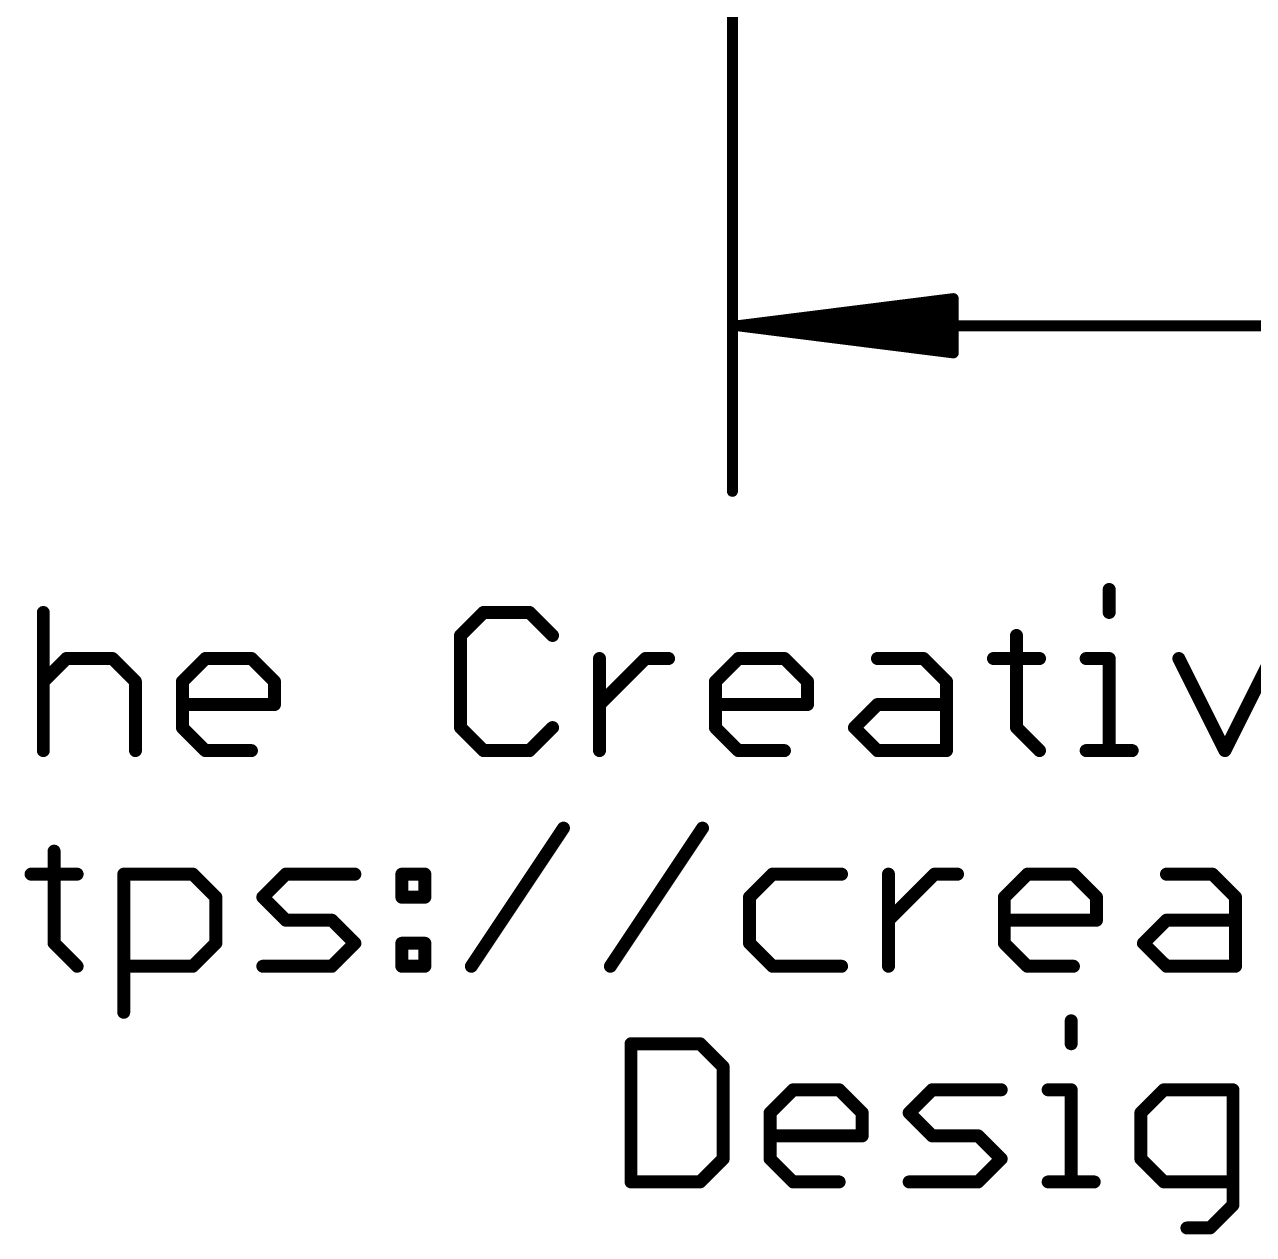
# Model space of a CAD drawing. Extents: x -33 to 74, y -15 to 28.
# Drawn here: x -8.33 to 6.13, y -14.51 to -0.26 of the extents above; entities that cross this region are included whole.
import ezdxf

# ---------------------------------------------------------------- set-up
doc = ezdxf.new("R2010")
doc.units = 0
doc.layers.add('47', color=253, linetype='CONTINUOUS')
doc.layers.add('51', color=53, linetype='CONTINUOUS')

msp = doc.modelspace()

# ---------------------------------------------------------------- linework, layer by layer
at = {"layer": '47', "const_width": 0.13}
for points in [[(0, 0), (0, -5.76)], [(0.065, -3.81), (2.6, -3.4908)], [(2.6, -3.4908), (2.6, -4.1292)], [(0.065, -3.81), (2.6, -3.55)], [(0.065, -3.81), (2.6, -3.68)], [(0.065, -3.81), (20.255, -3.81)], [(2.6, -4.1292), (0.065, -3.81)], [(2.6, -3.94), (0.065, -3.81)], [(2.6, -4.07), (0.065, -3.81)]]:
    msp.add_lwpolyline(points, dxfattribs=at)
at = {"layer": '47', "const_width": 0.065}
for points in [[(2.6325, -3.4908, 1), (2.5675, -3.4908)], [(2.6041, -3.523, 1), (2.5959, -3.4585)], [(2.6033, -3.5823, 1), (2.5967, -3.5177)], [(2.6017, -3.7125, 1), (2.5983, -3.6475)], [(0.065, -3.7775, 1), (0.065, -3.8425)], [(0.0691, -3.7778, 1), (0.0609, -3.8422)], [(0.0633, -3.7775, 1), (0.0667, -3.8425)], [(0.0667, -3.7775, 1), (0.0633, -3.8425)], [(0.0683, -3.7777, 1), (0.0617, -3.8423)], [(0.0617, -3.7777, 1), (0.0683, -3.8423)], [(0.0609, -3.7778, 1), (0.0691, -3.8422)], [(2.5983, -3.9725, 1), (2.6017, -3.9075)], [(2.5967, -4.1023, 1), (2.6033, -4.0377)], [(2.5675, -4.1292, 1), (2.6325, -4.1292)], [(2.5959, -4.1615, 1), (2.6041, -4.097)], [(-0.0325, -5.76, 1), (0.0325, -5.76)]]:
    msp.add_lwpolyline(points, format="xyb", dxfattribs=at)
at = {"layer": '51', "const_width": 0.1524}
for points in [[(4.4362, -6.9156), (4.4362, -7.1868)], [(-8.1136, -7.1868), (-8.1136, -8.8138)], [(-2.931, -7.1868), (-3.2021, -7.458)], [(-2.3886, -7.1868), (-2.931, -7.1868)], [(-2.1175, -7.458), (-2.3886, -7.1868)], [(-3.2021, -7.458), (-3.2021, -8.5426)], [(3.3448, -7.458), (3.3448, -8.5426)], [(-8.1136, -8.0003), (-7.8424, -7.7291)], [(-7.8424, -7.7291), (-7.3001, -7.7291)], [(-7.3001, -7.7291), (-7.0289, -8.0003)], [(-6.4764, -8.0003), (-6.2053, -7.7291)], [(-6.2053, -7.7291), (-5.6629, -7.7291)], [(-5.6629, -7.7291), (-5.3918, -8.0003)], [(-1.565, -8.8138), (-1.565, -7.7291)], [(-1.565, -8.2715), (-1.0226, -7.7291)], [(-1.0226, -7.7291), (-0.7515, -7.7291)], [(-0.2007, -8.0003), (0.0705, -7.7291)], [(0.0705, -7.7291), (0.6128, -7.7291)], [(0.6128, -7.7291), (0.884, -8.0003)], [(1.7076, -7.7291), (2.25, -7.7291)], [(2.25, -7.7291), (2.5211, -8.0003)], [(3.0736, -7.7291), (3.616, -7.7291)], [(4.1651, -7.7291), (4.4362, -7.7291)], [(4.4362, -7.7291), (4.4362, -8.8138)], [(5.2565, -7.7291), (5.7988, -8.8138)], [(5.7988, -8.8138), (6.3412, -7.7291)], [(-7.0289, -8.0003), (-7.0289, -8.8138)], [(-6.4764, -8.5426), (-6.4764, -8.0003)], [(-5.3918, -8.0003), (-5.3918, -8.2715)], [(-0.2007, -8.5426), (-0.2007, -8.0003)], [(0.884, -8.0003), (0.884, -8.2715)], [(2.5211, -8.0003), (2.5211, -8.8138)], [(-5.3918, -8.2715), (-6.4764, -8.2715)], [(0.884, -8.2715), (-0.2007, -8.2715)], [(1.4365, -8.5426), (1.7076, -8.2715)], [(1.7076, -8.2715), (2.5211, -8.2715)], [(-6.2053, -8.8138), (-6.4764, -8.5426)], [(-3.2021, -8.5426), (-2.931, -8.8138)], [(-2.3886, -8.8138), (-2.1175, -8.5426)], [(0.0705, -8.8138), (-0.2007, -8.5426)], [(1.7076, -8.8138), (1.4365, -8.5426)], [(3.3448, -8.5426), (3.616, -8.8138)], [(-5.6629, -8.8138), (-6.2053, -8.8138)], [(-2.931, -8.8138), (-2.3886, -8.8138)], [(0.6128, -8.8138), (0.0705, -8.8138)], [(2.5211, -8.8138), (1.7076, -8.8138)], [(4.1651, -8.8138), (4.7074, -8.8138)], [(-3.0737, -11.3538), (-1.9891, -9.7268)], [(-1.4366, -11.3538), (-0.3519, -9.7268)], [(-7.9869, -9.998), (-7.9869, -11.0826)], [(-8.2581, -10.2691), (-7.7157, -10.2691)], [(-7.1666, -11.8961), (-7.1666, -10.2691)], [(-7.1666, -10.2691), (-6.3531, -10.2691)], [(-6.3531, -10.2691), (-6.082, -10.5403)], [(-5.5295, -10.5403), (-5.2583, -10.2691)], [(-5.2583, -10.2691), (-4.4448, -10.2691)], [(-3.8923, -10.2691), (-3.6211, -10.2691)], [(-3.8923, -10.5403), (-3.8923, -10.2691)], [(-3.6211, -10.2691), (-3.6211, -10.5403)], [(0.4718, -10.2691), (0.2006, -10.5403)], [(1.2853, -10.2691), (0.4718, -10.2691)], [(1.8377, -11.3538), (1.8377, -10.2691)], [(1.8377, -10.8115), (2.3801, -10.2691)], [(2.3801, -10.2691), (2.6512, -10.2691)], [(3.202, -10.5403), (3.4732, -10.2691)], [(3.4732, -10.2691), (4.0155, -10.2691)], [(4.0155, -10.2691), (4.2867, -10.5403)], [(5.1104, -10.2691), (5.6527, -10.2691)], [(5.6527, -10.2691), (5.9239, -10.5403)], [(-6.082, -10.5403), (-6.082, -11.0826)], [(-5.2583, -10.8115), (-5.5295, -10.5403)], [(-3.6211, -10.5403), (-3.8923, -10.5403)], [(0.2006, -10.5403), (0.2006, -11.0826)], [(3.202, -11.0826), (3.202, -10.5403)], [(4.2867, -10.5403), (4.2867, -10.8115)], [(5.9239, -10.5403), (5.9239, -11.3538)], [(-4.716, -10.8115), (-5.2583, -10.8115)], [(-4.4448, -11.0826), (-4.716, -10.8115)], [(4.2867, -10.8115), (3.202, -10.8115)], [(4.8392, -11.0826), (5.1104, -10.8115)], [(5.1104, -10.8115), (5.9239, -10.8115)], [(-7.9869, -11.0826), (-7.7157, -11.3538)], [(-6.082, -11.0826), (-6.3531, -11.3538)], [(-4.716, -11.3538), (-4.4448, -11.0826)], [(-3.8923, -11.0826), (-3.6211, -11.0826)], [(-3.8923, -11.3538), (-3.8923, -11.0826)], [(-3.6211, -11.0826), (-3.6211, -11.3538)], [(0.2006, -11.0826), (0.4718, -11.3538)], [(3.4732, -11.3538), (3.202, -11.0826)], [(5.1104, -11.3538), (4.8392, -11.0826)], [(-6.3531, -11.3538), (-7.1666, -11.3538)], [(-5.5295, -11.3538), (-4.716, -11.3538)], [(-3.6211, -11.3538), (-3.8923, -11.3538)], [(0.4718, -11.3538), (1.2853, -11.3538)], [(4.0155, -11.3538), (3.4732, -11.3538)], [(5.9239, -11.3538), (5.1104, -11.3538)], [(3.9888, -11.9956), (3.9888, -12.2668)], [(-1.1938, -12.2668), (-1.1938, -13.8938)], [(-0.3803, -12.2668), (-1.1938, -12.2668)], [(-0.1091, -12.538), (-0.3803, -12.2668)], [(-0.1091, -13.6226), (-0.1091, -12.538)], [(0.4434, -13.0803), (0.7145, -12.8091)], [(0.7145, -12.8091), (1.2569, -12.8091)], [(1.2569, -12.8091), (1.528, -13.0803)], [(2.0805, -13.0803), (2.3517, -12.8091)], [(2.3517, -12.8091), (3.1652, -12.8091)], [(3.7177, -12.8091), (3.9888, -12.8091)], [(3.9888, -12.8091), (3.9888, -13.8938)], [(5.0803, -12.8091), (4.8091, -13.0803)], [(5.8938, -12.8091), (5.0803, -12.8091)], [(5.8938, -14.165), (5.8938, -12.8091)], [(0.4434, -13.6226), (0.4434, -13.0803)], [(1.528, -13.0803), (1.528, -13.3515)], [(2.3517, -13.3515), (2.0805, -13.0803)], [(4.8091, -13.0803), (4.8091, -13.6226)], [(1.528, -13.3515), (0.4434, -13.3515)], [(2.894, -13.3515), (2.3517, -13.3515)], [(3.1652, -13.6226), (2.894, -13.3515)], [(-0.3803, -13.8938), (-0.1091, -13.6226)], [(0.7145, -13.8938), (0.4434, -13.6226)], [(2.894, -13.8938), (3.1652, -13.6226)], [(4.8091, -13.6226), (5.0803, -13.8938)], [(-1.1938, -13.8938), (-0.3803, -13.8938)], [(1.2569, -13.8938), (0.7145, -13.8938)], [(2.0805, -13.8938), (2.894, -13.8938)], [(3.7177, -13.8938), (4.26, -13.8938)], [(5.0803, -13.8938), (5.8938, -13.8938)], [(5.6226, -14.4361), (5.8938, -14.165)], [(5.3514, -14.4361), (5.6226, -14.4361)]]:
    msp.add_lwpolyline(points, dxfattribs=at)
at = {"layer": '51', "const_width": 0.0762}
for points in [[(4.4743, -6.9156, 1), (4.3981, -6.9156)], [(-8.0755, -7.1868, 1), (-8.1517, -7.1868)], [(-2.931, -7.1487, 1), (-2.931, -7.2249)], [(-2.904, -7.2138, 1), (-2.9579, -7.1599)], [(-2.3617, -7.1599, 1), (-2.4156, -7.2138)], [(-2.3886, -7.2249, 1), (-2.3886, -7.1487)], [(4.3981, -7.1868, 1), (4.4743, -7.1868)], [(-3.2291, -7.431, 1), (-3.1752, -7.4849)], [(-3.164, -7.458, 1), (-3.2402, -7.458)], [(-2.1444, -7.4849, 1), (-2.0905, -7.431)], [(3.3829, -7.458, 1), (3.3067, -7.458)], [(-7.8424, -7.691, 1), (-7.8424, -7.7672)], [(-7.8155, -7.7561, 1), (-7.8694, -7.7022)], [(-7.2732, -7.7022, 1), (-7.327, -7.7561)], [(-7.3001, -7.7672, 1), (-7.3001, -7.691)], [(-6.2053, -7.691, 1), (-6.2053, -7.7672)], [(-6.1783, -7.7561, 1), (-6.2322, -7.7022)], [(-5.636, -7.7022, 1), (-5.6899, -7.7561)], [(-5.6629, -7.7672, 1), (-5.6629, -7.691)], [(-1.5269, -7.7291, 1), (-1.6031, -7.7291)], [(-1.0226, -7.691, 1), (-1.0226, -7.7672)], [(-0.9957, -7.7561, 1), (-1.0496, -7.7022)], [(-0.7515, -7.7672, 1), (-0.7515, -7.691)], [(0.0705, -7.691, 1), (0.0705, -7.7672)], [(0.0974, -7.7561, 1), (0.0435, -7.7022)], [(0.6398, -7.7022, 1), (0.5859, -7.7561)], [(0.6128, -7.7672, 1), (0.6128, -7.691)], [(1.7076, -7.691, 1), (1.7076, -7.7672)], [(2.2769, -7.7022, 1), (2.223, -7.7561)], [(2.25, -7.7672, 1), (2.25, -7.691)], [(3.0736, -7.691, 1), (3.0736, -7.7672)], [(3.616, -7.7672, 1), (3.616, -7.691)], [(4.1651, -7.691, 1), (4.1651, -7.7672)], [(4.4743, -7.7291, 1), (4.3981, -7.7291)], [(4.4362, -7.7672, 1), (4.4362, -7.691)], [(5.2906, -7.7121, 1), (5.2224, -7.7462)], [(-8.1405, -7.9734, 1), (-8.0867, -8.0272)], [(-6.9908, -8.0003, 1), (-7.067, -8.0003)], [(-7.0559, -8.0272, 1), (-7.002, -7.9734)], [(-6.4383, -8.0003, 1), (-6.5145, -8.0003)], [(-6.5034, -7.9734, 1), (-6.4495, -8.0272)], [(-5.3537, -8.0003, 1), (-5.4299, -8.0003)], [(-5.4187, -8.0272, 1), (-5.3648, -7.9734)], [(-0.1626, -8.0003, 1), (-0.2388, -8.0003)], [(-0.2276, -7.9734, 1), (-0.1737, -8.0272)], [(0.9221, -8.0003, 1), (0.8459, -8.0003)], [(0.857, -8.0272, 1), (0.9109, -7.9734)], [(2.5592, -8.0003, 1), (2.483, -8.0003)], [(2.4942, -8.0272, 1), (2.5481, -7.9734)], [(-6.4764, -8.2334, 1), (-6.4764, -8.3096)], [(-5.4299, -8.2715, 1), (-5.3537, -8.2715)], [(-5.3918, -8.3096, 1), (-5.3918, -8.2334)], [(-1.5919, -8.2445, 1), (-1.538, -8.2984)], [(-0.2007, -8.2334, 1), (-0.2007, -8.3096)], [(0.8459, -8.2715, 1), (0.9221, -8.2715)], [(0.884, -8.3096, 1), (0.884, -8.2334)], [(1.7076, -8.2334, 1), (1.7076, -8.3096)], [(1.7346, -8.2984, 1), (1.6807, -8.2445)], [(2.5211, -8.3096, 1), (2.5211, -8.2334)], [(-6.4495, -8.5157, 1), (-6.5034, -8.5696)], [(-6.5145, -8.5426, 1), (-6.4383, -8.5426)], [(-3.1752, -8.5157, 1), (-3.2291, -8.5696)], [(-3.2402, -8.5426, 1), (-3.164, -8.5426)], [(-2.0905, -8.5696, 1), (-2.1444, -8.5157)], [(-0.1737, -8.5157, 1), (-0.2276, -8.5696)], [(-0.2388, -8.5426, 1), (-0.1626, -8.5426)], [(1.4634, -8.5157, 1), (1.4095, -8.5696)], [(1.4095, -8.5157, 1), (1.4634, -8.5696)], [(3.3717, -8.5157, 1), (3.3179, -8.5696)], [(3.3067, -8.5426, 1), (3.3829, -8.5426)], [(-8.1517, -8.8138, 1), (-8.0755, -8.8138)], [(-7.067, -8.8138, 1), (-6.9908, -8.8138)], [(-6.2053, -8.7757, 1), (-6.2053, -8.8519)], [(-6.2322, -8.8407, 1), (-6.1783, -8.7869)], [(-5.6629, -8.8519, 1), (-5.6629, -8.7757)], [(-2.931, -8.7757, 1), (-2.931, -8.8519)], [(-2.9579, -8.8407, 1), (-2.904, -8.7869)], [(-2.4156, -8.7869, 1), (-2.3617, -8.8407)], [(-2.3886, -8.8519, 1), (-2.3886, -8.7757)], [(-1.6031, -8.8138, 1), (-1.5269, -8.8138)], [(0.0705, -8.7757, 1), (0.0705, -8.8519)], [(0.0435, -8.8407, 1), (0.0974, -8.7869)], [(0.6128, -8.8519, 1), (0.6128, -8.7757)], [(1.7076, -8.7757, 1), (1.7076, -8.8519)], [(1.6807, -8.8407, 1), (1.7346, -8.7869)], [(2.483, -8.8138, 1), (2.5592, -8.8138)], [(2.5211, -8.8519, 1), (2.5211, -8.7757)], [(3.589, -8.8407, 1), (3.6429, -8.7869)], [(4.1651, -8.7757, 1), (4.1651, -8.8519)], [(4.3981, -8.8138, 1), (4.4743, -8.8138)], [(4.7074, -8.8519, 1), (4.7074, -8.7757)], [(5.7648, -8.7968, 1), (5.8329, -8.8308)], [(5.7648, -8.8308, 1), (5.8329, -8.7968)], [(-1.9574, -9.7479, 1), (-2.0208, -9.7057)], [(-0.3202, -9.7479, 1), (-0.3836, -9.7057)], [(-7.9488, -9.998, 1), (-8.025, -9.998)], [(-8.2581, -10.231, 1), (-8.2581, -10.3072)], [(-7.7157, -10.3072, 1), (-7.7157, -10.231)], [(-7.1285, -10.2691, 1), (-7.2047, -10.2691)], [(-7.1666, -10.231, 1), (-7.1666, -10.3072)], [(-6.3262, -10.2422, 1), (-6.3801, -10.2961)], [(-6.3531, -10.3072, 1), (-6.3531, -10.231)], [(-5.2583, -10.231, 1), (-5.2583, -10.3072)], [(-5.2314, -10.2961, 1), (-5.2852, -10.2422)], [(-4.4448, -10.3072, 1), (-4.4448, -10.231)], [(-3.8923, -10.231, 1), (-3.8923, -10.3072)], [(-3.8542, -10.2691, 1), (-3.9304, -10.2691)], [(-3.583, -10.2691, 1), (-3.6592, -10.2691)], [(-3.6211, -10.3072, 1), (-3.6211, -10.231)], [(0.4718, -10.231, 1), (0.4718, -10.3072)], [(0.4987, -10.2961, 1), (0.4448, -10.2422)], [(1.2853, -10.3072, 1), (1.2853, -10.231)], [(1.8758, -10.2691, 1), (1.7996, -10.2691)], [(2.3801, -10.231, 1), (2.3801, -10.3072)], [(2.407, -10.2961, 1), (2.3531, -10.2422)], [(2.6512, -10.3072, 1), (2.6512, -10.231)], [(3.4732, -10.231, 1), (3.4732, -10.3072)], [(3.5001, -10.2961, 1), (3.4463, -10.2422)], [(4.0425, -10.2422, 1), (3.9886, -10.2961)], [(4.0155, -10.3072, 1), (4.0155, -10.231)], [(5.1104, -10.231, 1), (5.1104, -10.3072)], [(5.6796, -10.2422, 1), (5.6258, -10.2961)], [(5.6527, -10.3072, 1), (5.6527, -10.231)], [(-6.0439, -10.5403, 1), (-6.1201, -10.5403)], [(-6.1089, -10.5672, 1), (-6.055, -10.5134)], [(-5.5025, -10.5134, 1), (-5.5564, -10.5672)], [(-5.5564, -10.5134, 1), (-5.5025, -10.5672)], [(-3.8923, -10.5022, 1), (-3.8923, -10.5784)], [(-3.9304, -10.5403, 1), (-3.8542, -10.5403)], [(-3.6592, -10.5403, 1), (-3.583, -10.5403)], [(-3.6211, -10.5784, 1), (-3.6211, -10.5022)], [(0.2387, -10.5403, 1), (0.1625, -10.5403)], [(0.1736, -10.5134, 1), (0.2275, -10.5672)], [(3.2401, -10.5403, 1), (3.1639, -10.5403)], [(3.1751, -10.5134, 1), (3.229, -10.5672)], [(4.3248, -10.5403, 1), (4.2486, -10.5403)], [(4.2598, -10.5672, 1), (4.3136, -10.5134)], [(5.962, -10.5403, 1), (5.8858, -10.5403)], [(5.8969, -10.5672, 1), (5.9508, -10.5134)], [(-5.2583, -10.7734, 1), (-5.2583, -10.8496)], [(-5.2852, -10.8384, 1), (-5.2314, -10.7845)], [(-4.689, -10.7845, 1), (-4.7429, -10.8384)], [(-4.716, -10.8496, 1), (-4.716, -10.7734)], [(1.8108, -10.7845, 1), (1.8647, -10.8384)], [(3.202, -10.7734, 1), (3.202, -10.8496)], [(4.2486, -10.8115, 1), (4.3248, -10.8115)], [(4.2867, -10.8496, 1), (4.2867, -10.7734)], [(5.1104, -10.7734, 1), (5.1104, -10.8496)], [(5.1373, -10.8384, 1), (5.0834, -10.7845)], [(5.9239, -10.8496, 1), (5.9239, -10.7734)], [(-7.9599, -11.0557, 1), (-8.0138, -11.1096)], [(-8.025, -11.0826, 1), (-7.9488, -11.0826)], [(-6.1201, -11.0826, 1), (-6.0439, -11.0826)], [(-6.055, -11.1096, 1), (-6.1089, -11.0557)], [(-4.4179, -11.1096, 1), (-4.4717, -11.0557)], [(-4.4717, -11.1096, 1), (-4.4179, -11.0557)], [(-3.8923, -11.0445, 1), (-3.8923, -11.1207)], [(-3.8542, -11.0826, 1), (-3.9304, -11.0826)], [(-3.583, -11.0826, 1), (-3.6592, -11.0826)], [(-3.6211, -11.1207, 1), (-3.6211, -11.0445)], [(0.2275, -11.0557, 1), (0.1736, -11.1096)], [(0.1625, -11.0826, 1), (0.2387, -11.0826)], [(3.229, -11.0557, 1), (3.1751, -11.1096)], [(3.1639, -11.0826, 1), (3.2401, -11.0826)], [(4.8661, -11.0557, 1), (4.8123, -11.1096)], [(4.8123, -11.0557, 1), (4.8661, -11.1096)], [(-7.1666, -11.3157, 1), (-7.1666, -11.3919)], [(-6.3531, -11.3919, 1), (-6.3531, -11.3157)], [(-5.5295, -11.3157, 1), (-5.5295, -11.3919)], [(-4.716, -11.3919, 1), (-4.716, -11.3157)], [(-3.8923, -11.3157, 1), (-3.8923, -11.3919)], [(-3.6211, -11.3919, 1), (-3.6211, -11.3157)], [(0.4718, -11.3157, 1), (0.4718, -11.3919)], [(1.2853, -11.3919, 1), (1.2853, -11.3157)], [(3.4732, -11.3157, 1), (3.4732, -11.3919)], [(4.0155, -11.3919, 1), (4.0155, -11.3157)], [(5.1104, -11.3157, 1), (5.1104, -11.3919)], [(5.9239, -11.3919, 1), (5.9239, -11.3157)], [(-7.7427, -11.3807, 1), (-7.6888, -11.3269)], [(-6.3801, -11.3269, 1), (-6.3262, -11.3807)], [(-4.7429, -11.3269, 1), (-4.689, -11.3807)], [(-3.9304, -11.3538, 1), (-3.8542, -11.3538)], [(-3.6592, -11.3538, 1), (-3.583, -11.3538)], [(-3.1054, -11.3327, 1), (-3.042, -11.3749)], [(-1.4683, -11.3327, 1), (-1.4049, -11.3749)], [(0.4448, -11.3807, 1), (0.4987, -11.3269)], [(1.7996, -11.3538, 1), (1.8758, -11.3538)], [(3.4463, -11.3807, 1), (3.5001, -11.3269)], [(5.0834, -11.3807, 1), (5.1373, -11.3269)], [(5.8858, -11.3538, 1), (5.962, -11.3538)], [(-7.2047, -11.8961, 1), (-7.1285, -11.8961)], [(4.0269, -11.9956, 1), (3.9507, -11.9956)], [(-1.1557, -12.2668, 1), (-1.2319, -12.2668)], [(-1.1938, -12.2287, 1), (-1.1938, -12.3049)], [(-0.3534, -12.2399, 1), (-0.4072, -12.2938)], [(-0.3803, -12.3049, 1), (-0.3803, -12.2287)], [(3.9507, -12.2668, 1), (4.0269, -12.2668)], [(-0.071, -12.538, 1), (-0.1472, -12.538)], [(-0.1361, -12.5649, 1), (-0.0822, -12.511)], [(0.7145, -12.771, 1), (0.7145, -12.8472)], [(0.7415, -12.8361, 1), (0.6876, -12.7822)], [(1.2838, -12.7822, 1), (1.2299, -12.8361)], [(1.2569, -12.8472, 1), (1.2569, -12.771)], [(2.3517, -12.771, 1), (2.3517, -12.8472)], [(2.3786, -12.8361, 1), (2.3247, -12.7822)], [(3.1652, -12.8472, 1), (3.1652, -12.771)], [(3.7177, -12.771, 1), (3.7177, -12.8472)], [(4.0269, -12.8091, 1), (3.9507, -12.8091)], [(3.9888, -12.8472, 1), (3.9888, -12.771)], [(5.0803, -12.771, 1), (5.0803, -12.8472)], [(5.1072, -12.8361, 1), (5.0533, -12.7822)], [(5.9319, -12.8091, 1), (5.8557, -12.8091)], [(5.8938, -12.8472, 1), (5.8938, -12.771)], [(0.4815, -13.0803, 1), (0.4053, -13.0803)], [(0.4164, -13.0534, 1), (0.4703, -13.1072)], [(1.5661, -13.0803, 1), (1.4899, -13.0803)], [(1.5011, -13.1072, 1), (1.555, -13.0534)], [(2.1075, -13.0534, 1), (2.0536, -13.1072)], [(2.0536, -13.0534, 1), (2.1075, -13.1072)], [(4.8472, -13.0803, 1), (4.771, -13.0803)], [(4.7822, -13.0534, 1), (4.836, -13.1072)], [(0.4434, -13.3134, 1), (0.4434, -13.3896)], [(1.528, -13.3896, 1), (1.528, -13.3134)], [(2.3517, -13.3134, 1), (2.3517, -13.3896)], [(2.3247, -13.3784, 1), (2.3786, -13.3245)], [(2.9209, -13.3245, 1), (2.8671, -13.3784)], [(2.894, -13.3896, 1), (2.894, -13.3134)], [(1.4899, -13.3515, 1), (1.5661, -13.3515)], [(-0.1472, -13.6226, 1), (-0.071, -13.6226)], [(-0.0822, -13.6496, 1), (-0.1361, -13.5957)], [(0.4703, -13.5957, 1), (0.4164, -13.6496)], [(0.4053, -13.6226, 1), (0.4815, -13.6226)], [(3.1921, -13.6496, 1), (3.1382, -13.5957)], [(3.1382, -13.6496, 1), (3.1921, -13.5957)], [(4.836, -13.5957, 1), (4.7822, -13.6496)], [(4.771, -13.6226, 1), (4.8472, -13.6226)], [(-1.1938, -13.8557, 1), (-1.1938, -13.9319)], [(-1.2319, -13.8938, 1), (-1.1557, -13.8938)], [(-0.4072, -13.8669, 1), (-0.3534, -13.9207)], [(-0.3803, -13.9319, 1), (-0.3803, -13.8557)], [(0.7145, -13.8557, 1), (0.7145, -13.9319)], [(0.6876, -13.9207, 1), (0.7415, -13.8669)], [(1.2569, -13.9319, 1), (1.2569, -13.8557)], [(2.0805, -13.8557, 1), (2.0805, -13.9319)], [(2.8671, -13.8669, 1), (2.9209, -13.9207)], [(2.894, -13.9319, 1), (2.894, -13.8557)], [(3.7177, -13.8557, 1), (3.7177, -13.9319)], [(3.9507, -13.8938, 1), (4.0269, -13.8938)], [(4.26, -13.9319, 1), (4.26, -13.8557)], [(5.0803, -13.8557, 1), (5.0803, -13.9319)], [(5.0533, -13.9207, 1), (5.1072, -13.8669)], [(5.8938, -13.9319, 1), (5.8938, -13.8557)], [(5.8557, -14.165, 1), (5.9319, -14.165)], [(5.9207, -14.1919, 1), (5.8668, -14.138)], [(5.3514, -14.398, 1), (5.3514, -14.4742)], [(5.5957, -14.4092, 1), (5.6495, -14.4631)], [(5.6226, -14.4742, 1), (5.6226, -14.398)]]:
    msp.add_lwpolyline(points, format="xyb", dxfattribs=at)

doc.saveas('drawing.dxf')
